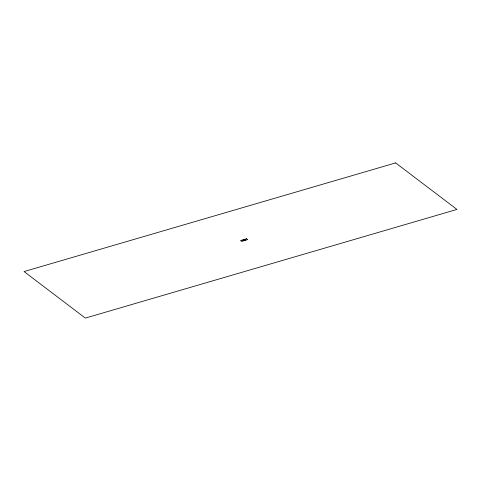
<?xml version="1.0" encoding="UTF-8"?>
<svg xmlns="http://www.w3.org/2000/svg" width="481" height="481" viewBox="0 0 481 481"><rect width="100%" height="100%" fill="white"/><g stroke="black" fill="none" stroke-linecap="round" stroke-linejoin="round"><path stroke-width="0.72" d="M246.633 238.756L240.47 240.578L241.582 241.384L247.745 239.562L246.633 238.756M245.027 239.604L242.123 240.458L242.671 240.861L245.581 240.001L245.027 239.604M395.653 162.909L24.05 271.567L85.347 318.091L456.95 209.433L395.653 162.909"/></g></svg>
